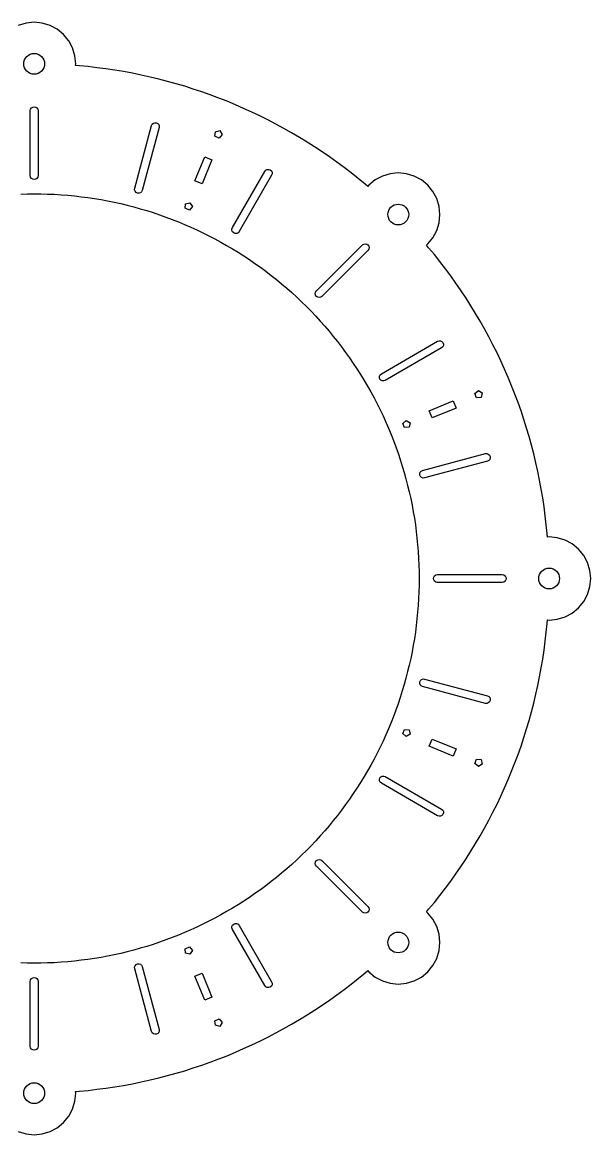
# Model space of a CAD drawing. Header units: metres. Extents: x -214 to 214, y -214 to 214.
# Drawn here: x -4.6 to 214, y -214 to 214 of the extents above; entities that cross this region are included whole.
import ezdxf

# ---------------------------------------------------------------- set-up
doc = ezdxf.new("R2010")
doc.units = ezdxf.units.M

msp = doc.modelspace()

# ---------------------------------------------------------------- linework, layer by layer
for p, q in [((0, 214), (-3.12144, 213.693)), ((3.12144, 213.693), (0, 214)), ((-3.12144, 213.693), (-6.12292, 212.782)), ((6.12292, 212.782), (3.12144, 213.693)), ((8.88911, 211.304), (6.12292, 212.782)), ((11.3137, 209.314), (8.88911, 211.304)), ((13.3035, 206.889), (11.3137, 209.314)), ((14.7821, 204.123), (13.3035, 206.889)), ((-2.82841, 200.828), (-2.22227, 201.326)), ((-2.22227, 201.326), (-1.53073, 201.696)), ((-1.53073, 201.696), (-0.78035, 201.923)), ((-0.78035, 201.923), (0, 202)), ((0, 202), (0.78035, 201.923)), ((0.78035, 201.923), (1.53073, 201.696)), ((1.53073, 201.696), (2.22227, 201.326)), ((2.22227, 201.326), (2.82841, 200.828)), ((15.6926, 201.121), (14.7821, 204.123)), ((-4, 198), (-3.92313, 198.78)), ((-3.92313, 197.22), (-4, 198)), ((-3.92313, 198.78), (-3.69551, 199.531)), ((-3.69551, 196.469), (-3.92313, 197.22)), ((-3.69551, 199.531), (-3.32587, 200.222)), ((-3.32587, 200.222), (-2.82841, 200.828)), ((2.82841, 200.828), (3.32587, 200.222)), ((3.32587, 200.222), (3.69551, 199.531)), ((3.69551, 199.531), (3.92313, 198.78)), ((3.92313, 197.22), (3.69551, 196.469)), ((3.92313, 198.78), (4, 198)), ((4, 198), (3.92313, 197.22)), ((16, 198), (15.6926, 201.121)), ((15.936, 197.35), (16, 198)), ((17.2568, 197.247), (15.936, 197.35)), ((20.6966, 196.915), (17.2568, 197.247)), ((24.1301, 196.524), (20.6966, 196.915)), ((-3.32587, 195.778), (-3.69551, 196.469)), ((-2.82841, 195.172), (-3.32587, 195.778)), ((-2.22227, 194.674), (-2.82841, 195.172)), ((-1.53073, 194.304), (-2.22227, 194.674)), ((-0.78035, 194.077), (-1.53073, 194.304)), ((0, 194), (-0.78035, 194.077)), ((0.78035, 194.077), (0, 194)), ((1.53073, 194.304), (0.78035, 194.077)), ((2.22227, 194.674), (1.53073, 194.304)), ((2.82841, 195.172), (2.22227, 194.674)), ((3.32587, 195.778), (2.82841, 195.172)), ((3.69551, 196.469), (3.32587, 195.778)), ((27.5563, 196.073), (24.1301, 196.524)), ((30.974, 195.562), (27.5563, 196.073)), ((34.3823, 194.992), (30.974, 195.562)), ((37.7802, 194.362), (34.3823, 194.992)), ((41.1665, 193.673), (37.7802, 194.362)), ((44.5403, 192.925), (41.1665, 193.673)), ((47.9005, 192.119), (44.5403, 192.925)), ((51.2462, 191.253), (47.9005, 192.119)), ((54.5762, 190.33), (51.2462, 191.253)), ((57.8896, 189.348), (54.5762, 190.33)), ((61.1854, 188.309), (57.8896, 189.348)), ((64.4625, 187.213), (61.1854, 188.309)), ((67.72, 186.059), (64.4625, 187.213)), ((70.9568, 184.849), (67.72, 186.059)), ((74.1721, 183.582), (70.9568, 184.849)), ((-1.5, 180), (-1.38582, 180.574)), ((-1.5, 155), (-1.5, 180)), ((-1.38582, 180.574), (-1.06065, 181.061)), ((-1.06065, 181.061), (-0.57402, 181.386)), ((-0.57402, 181.386), (0, 181.5)), ((0, 181.5), (0.57402, 181.386)), ((0.57402, 181.386), (1.06065, 181.061)), ((1.06065, 181.061), (1.38582, 180.574)), ((1.38582, 180.574), (1.5, 180)), ((1.5, 180), (1.5, 155)), ((77.3648, 182.26), (74.1721, 183.582)), ((80.5338, 180.882), (77.3648, 182.26)), ((83.6784, 179.449), (80.5338, 180.882)), ((86.7975, 177.961), (83.6784, 179.449)), ((89.8901, 176.419), (86.7975, 177.961)), ((92.9554, 174.824), (89.8901, 176.419)), ((38.6681, 150.107), (45.1385, 174.255)), ((48.0363, 173.478), (41.5658, 149.33)), ((45.1385, 174.255), (45.3974, 174.78)), ((45.3974, 174.78), (45.8374, 175.166)), ((45.8374, 175.166), (46.3916, 175.354)), ((46.3916, 175.354), (46.9756, 175.316)), ((46.9756, 175.316), (47.5006, 175.057)), ((47.5006, 175.057), (47.8865, 174.617)), ((47.8865, 174.617), (48.0746, 174.062)), ((48.0746, 174.062), (48.0363, 173.478)), ((69.5175, 170.134), (69.6558, 171.892)), ((69.6558, 171.892), (71.3705, 172.304)), ((71.3705, 172.304), (72.2918, 170.8)), ((95.9923, 173.175), (92.9554, 174.824)), ((99, 171.473), (95.9923, 173.175)), ((101.978, 169.719), (99, 171.473)), ((71.1466, 169.459), (69.5175, 170.134)), ((72.2918, 170.8), (71.1466, 169.459)), ((104.924, 167.914), (101.978, 169.719)), ((107.839, 166.057), (104.924, 167.914)), ((110.72, 164.149), (107.839, 166.057)), ((113.568, 162.192), (110.72, 164.149)), ((61.7569, 153.014), (65.5838, 162.253)), ((68.3554, 161.105), (64.5286, 151.866)), ((65.5838, 162.253), (68.3554, 161.105)), ((116.381, 160.185), (113.568, 162.192)), ((119.159, 158.13), (116.381, 160.185)), ((-1.38582, 154.426), (-1.5, 155)), ((-1.06065, 153.939), (-1.38582, 154.426)), ((1.38582, 154.426), (1.06065, 153.939)), ((1.5, 155), (1.38582, 154.426)), ((76.201, 134.984), (88.701, 156.635)), ((91.299, 155.135), (78.799, 133.484)), ((88.701, 156.635), (89.0869, 157.075)), ((89.0869, 157.075), (89.6118, 157.333)), ((89.6118, 157.333), (90.1958, 157.372)), ((90.1958, 157.372), (90.75, 157.184)), ((90.75, 157.184), (91.19, 156.798)), ((91.19, 156.798), (91.4489, 156.273)), ((91.4872, 155.689), (91.299, 155.135)), ((91.4489, 156.273), (91.4872, 155.689)), ((121.901, 156.026), (119.159, 158.13)), ((124.605, 153.875), (121.901, 156.026)), ((133.884, 154.789), (131.118, 153.311)), ((136.886, 155.7), (133.884, 154.789)), ((140.007, 156.007), (136.886, 155.7)), ((143.129, 155.7), (140.007, 156.007)), ((146.13, 154.789), (143.129, 155.7)), ((148.896, 153.311), (146.13, 154.789)), ((-0.57402, 153.614), (-1.06065, 153.939)), ((0, 153.5), (-0.57402, 153.614)), ((0.57402, 153.614), (0, 153.5)), ((1.06065, 153.939), (0.57402, 153.614)), ((38.6298, 149.523), (38.6681, 150.107)), ((64.5286, 151.866), (61.7569, 153.014)), ((127.272, 151.677), (124.605, 153.875)), ((128.279, 150.816), (127.272, 151.677)), ((128.693, 151.321), (128.279, 150.816)), ((131.118, 153.311), (128.693, 151.321)), ((151.321, 151.321), (148.896, 153.311)), ((153.311, 148.896), (151.321, 151.321)), ((-5.16512, 147.91), (-2.58295, 147.977)), ((-2.58295, 147.977), (0, 148)), ((0, 148), (2.58295, 147.977)), ((2.58295, 147.977), (5.16512, 147.91)), ((5.16512, 147.91), (7.74571, 147.797)), ((7.74571, 147.797), (10.3239, 147.639)), ((10.3239, 147.639), (12.899, 147.437)), ((12.899, 147.437), (15.4702, 147.189)), ((15.4702, 147.189), (18.0367, 146.897)), ((18.0367, 146.897), (20.5976, 146.56)), ((20.5976, 146.56), (23.1523, 146.178)), ((23.1523, 146.178), (25.6999, 145.752)), ((25.6999, 145.752), (28.2397, 145.281)), ((38.8179, 148.968), (38.6298, 149.523)), ((39.2038, 148.528), (38.8179, 148.968)), ((39.7287, 148.27), (39.2038, 148.528)), ((40.3127, 148.231), (39.7287, 148.27)), ((40.8669, 148.419), (40.3127, 148.231)), ((41.307, 148.805), (40.8669, 148.419)), ((41.5658, 149.33), (41.307, 148.805)), ((154.789, 146.13), (153.311, 148.896)), ((155.7, 143.129), (154.789, 146.13)), ((28.2397, 145.281), (30.7709, 144.766)), ((30.7709, 144.766), (33.2928, 144.207)), ((33.2928, 144.207), (35.8044, 143.604)), ((35.8044, 143.604), (38.3052, 142.957)), ((38.3052, 142.957), (40.7943, 142.267)), ((40.7943, 142.267), (43.271, 141.533)), ((43.271, 141.533), (45.7345, 140.756)), ((58.037, 142.418), (58.1753, 144.175)), ((59.6661, 141.743), (58.037, 142.418)), ((58.1753, 144.175), (59.8899, 144.587)), ((60.8113, 143.084), (59.6661, 141.743)), ((59.8899, 144.587), (60.8113, 143.084)), ((136.084, 140.787), (136.312, 141.538)), ((136.312, 141.538), (136.681, 142.229)), ((136.681, 142.229), (137.179, 142.836)), ((137.179, 142.836), (137.785, 143.333)), ((137.785, 143.333), (138.476, 143.703)), ((138.476, 143.703), (139.227, 143.93)), ((139.227, 143.93), (140.007, 144.007)), ((140.007, 144.007), (140.787, 143.93)), ((140.787, 143.93), (141.538, 143.703)), ((141.538, 143.703), (142.229, 143.333)), ((142.229, 143.333), (142.836, 142.836)), ((142.836, 142.836), (143.333, 142.229)), ((143.333, 142.229), (143.703, 141.538)), ((143.703, 141.538), (143.93, 140.787)), ((156.007, 140.007), (155.7, 143.129)), ((45.7345, 140.756), (48.1841, 139.937)), ((48.1841, 139.937), (50.619, 139.074)), ((50.619, 139.074), (53.0385, 138.17)), ((53.0385, 138.17), (55.4418, 137.223)), ((55.4418, 137.223), (57.8282, 136.235)), ((136.007, 140.007), (136.084, 140.787)), ((136.084, 139.227), (136.007, 140.007)), ((136.312, 138.476), (136.084, 139.227)), ((136.681, 137.785), (136.312, 138.476)), ((137.179, 137.179), (136.681, 137.785)), ((137.785, 136.681), (137.179, 137.179)), ((142.836, 137.179), (142.229, 136.681)), ((143.333, 137.785), (142.836, 137.179)), ((143.703, 138.476), (143.333, 137.785)), ((143.93, 139.227), (143.703, 138.476)), ((143.93, 140.787), (144.007, 140.007)), ((144.007, 140.007), (143.93, 139.227)), ((155.7, 136.886), (156.007, 140.007)), ((57.8282, 136.235), (60.197, 135.205)), ((60.197, 135.205), (62.5475, 134.134)), ((62.5475, 134.134), (64.8789, 133.022)), ((64.8789, 133.022), (67.1906, 131.869)), ((76.0128, 134.43), (76.201, 134.984)), ((76.0511, 133.846), (76.0128, 134.43)), ((76.31, 133.321), (76.0511, 133.846)), ((76.75, 132.935), (76.31, 133.321)), ((77.3042, 132.747), (76.75, 132.935)), ((77.8882, 132.785), (77.3042, 132.747)), ((78.4131, 133.044), (77.8882, 132.785)), ((78.799, 133.484), (78.4131, 133.044)), ((138.476, 136.312), (137.785, 136.681)), ((139.227, 136.084), (138.476, 136.312)), ((140.007, 136.007), (139.227, 136.084)), ((140.787, 136.084), (140.007, 136.007)), ((141.538, 136.312), (140.787, 136.084)), ((142.229, 136.681), (141.538, 136.312)), ((153.311, 131.118), (154.789, 133.884)), ((154.789, 133.884), (155.7, 136.886)), ((67.1906, 131.869), (69.4818, 130.676)), ((69.4818, 130.676), (71.7518, 129.444)), ((71.7518, 129.444), (74, 128.172)), ((126.219, 128.34), (126.705, 128.665)), ((126.705, 128.665), (127.279, 128.779)), ((127.279, 128.779), (127.853, 128.665)), ((127.853, 128.665), (128.34, 128.34)), ((150.816, 128.279), (151.321, 128.693)), ((151.321, 128.693), (153.311, 131.118)), ((74, 128.172), (76.2256, 126.861)), ((76.2256, 126.861), (78.428, 125.511)), ((78.428, 125.511), (80.6066, 124.123)), ((80.6066, 124.123), (82.7605, 122.698)), ((108.541, 110.662), (126.219, 128.34)), ((128.34, 126.219), (110.662, 108.541)), ((128.34, 128.34), (128.665, 127.853)), ((128.665, 126.705), (128.34, 126.219)), ((128.665, 127.853), (128.779, 127.279)), ((128.779, 127.279), (128.665, 126.705)), ((151.677, 127.272), (150.816, 128.279)), ((153.875, 124.605), (151.677, 127.272)), ((156.026, 121.901), (153.875, 124.605)), ((82.7605, 122.698), (84.8893, 121.234)), ((84.8893, 121.234), (86.9922, 119.735)), ((158.13, 119.159), (156.026, 121.901)), ((86.9922, 119.735), (89.0686, 118.198)), ((89.0686, 118.198), (91.1179, 116.626)), ((91.1179, 116.626), (93.1394, 115.018)), ((160.185, 116.381), (158.13, 119.159)), ((162.192, 113.568), (160.185, 116.381)), ((93.1394, 115.018), (95.1326, 113.375)), ((95.1326, 113.375), (97.0967, 111.697)), ((97.0967, 111.697), (99.0313, 109.985)), ((164.149, 110.72), (162.192, 113.568)), ((99.0313, 109.985), (100.936, 108.24)), ((100.936, 108.24), (102.809, 106.462)), ((108.102, 109.602), (108.216, 110.176)), ((108.216, 109.028), (108.102, 109.602)), ((108.216, 110.176), (108.541, 110.662)), ((108.541, 108.541), (108.216, 109.028)), ((109.028, 108.216), (108.541, 108.541)), ((109.602, 108.102), (109.028, 108.216)), ((110.176, 108.216), (109.602, 108.102)), ((110.662, 108.541), (110.176, 108.216)), ((166.057, 107.839), (164.149, 110.72)), ((167.914, 104.924), (166.057, 107.839)), ((102.809, 106.462), (104.652, 104.652)), ((104.652, 104.652), (106.462, 102.809)), ((106.462, 102.809), (108.24, 100.936)), ((169.719, 101.978), (167.914, 104.924)), ((108.24, 100.936), (109.985, 99.0313)), ((109.985, 99.0313), (111.697, 97.0967)), ((171.473, 99), (169.719, 101.978)), ((173.175, 95.9923), (171.473, 99)), ((111.697, 97.0967), (113.375, 95.1326)), ((113.375, 95.1326), (115.018, 93.1394)), ((174.824, 92.9554), (173.175, 95.9923)), ((115.018, 93.1394), (116.626, 91.1179)), ((116.626, 91.1179), (118.198, 89.0686)), ((133.484, 78.799), (155.135, 91.299)), ((155.135, 91.299), (155.689, 91.4872)), ((155.689, 91.4872), (156.273, 91.4489)), ((156.273, 91.4489), (156.798, 91.19)), ((156.798, 91.19), (157.184, 90.75)), ((157.184, 90.75), (157.372, 90.1958)), ((157.372, 90.1958), (157.333, 89.6118)), ((176.419, 89.8901), (174.824, 92.9554)), ((177.961, 86.7975), (176.419, 89.8901)), ((118.198, 89.0686), (119.735, 86.9922)), ((119.735, 86.9922), (121.234, 84.8893)), ((156.635, 88.701), (134.984, 76.201)), ((157.075, 89.0869), (156.635, 88.701)), ((157.333, 89.6118), (157.075, 89.0869)), ((179.449, 83.6784), (177.961, 86.7975)), ((121.234, 84.8893), (122.698, 82.7605)), ((122.698, 82.7605), (124.123, 80.6066)), ((180.882, 80.5338), (179.449, 83.6784)), ((124.123, 80.6066), (125.511, 78.428)), ((125.511, 78.428), (126.861, 76.2256)), ((132.747, 77.3042), (132.785, 77.8882)), ((132.935, 76.75), (132.747, 77.3042)), ((132.785, 77.8882), (133.044, 78.4131)), ((133.044, 78.4131), (133.484, 78.799)), ((182.26, 77.3648), (180.882, 80.5338)), ((183.582, 74.1721), (182.26, 77.3648)), ((126.861, 76.2256), (128.172, 74)), ((128.172, 74), (129.444, 71.7518)), ((133.321, 76.31), (132.935, 76.75)), ((133.846, 76.0511), (133.321, 76.31)), ((134.43, 76.0128), (133.846, 76.0511)), ((134.984, 76.201), (134.43, 76.0128)), ((184.849, 70.9568), (183.582, 74.1721)), ((129.444, 71.7518), (130.676, 69.4818)), ((130.676, 69.4818), (131.869, 67.1906)), ((169.459, 71.1466), (170.8, 72.2918)), ((170.134, 69.5175), (169.459, 71.1466)), ((171.892, 69.6558), (170.134, 69.5175)), ((170.8, 72.2918), (172.304, 71.3705)), ((172.304, 71.3705), (171.892, 69.6558)), ((186.059, 67.72), (184.849, 70.9568)), ((131.869, 67.1906), (133.022, 64.8789)), ((133.022, 64.8789), (134.134, 62.5475)), ((151.866, 64.5286), (161.105, 68.3554)), ((153.014, 61.7569), (151.866, 64.5286)), ((162.253, 65.5838), (153.014, 61.7569)), ((161.105, 68.3554), (162.253, 65.5838)), ((187.213, 64.4625), (186.059, 67.72)), ((188.309, 61.1854), (187.213, 64.4625)), ((134.134, 62.5475), (135.205, 60.197)), ((135.205, 60.197), (136.235, 57.8282)), ((141.743, 59.6661), (143.084, 60.8113)), ((143.084, 60.8113), (144.587, 59.89)), ((189.348, 57.8896), (188.309, 61.1854)), ((136.235, 57.8282), (137.223, 55.4418)), ((142.418, 58.037), (141.743, 59.6661)), ((144.175, 58.1753), (142.418, 58.037)), ((144.587, 59.89), (144.175, 58.1753)), ((190.33, 54.5762), (189.348, 57.8896)), ((137.223, 55.4418), (138.17, 53.0385)), ((138.17, 53.0385), (139.074, 50.619)), ((191.253, 51.2462), (190.33, 54.5762)), ((139.074, 50.619), (139.937, 48.1841)), ((139.937, 48.1841), (140.756, 45.7345)), ((149.33, 41.5658), (173.478, 48.0363)), ((173.478, 48.0363), (174.062, 48.0746)), ((174.062, 48.0746), (174.617, 47.8865)), ((174.617, 47.8865), (175.057, 47.5006)), ((175.057, 47.5006), (175.316, 46.9756)), ((192.119, 47.9005), (191.253, 51.2462)), ((192.925, 44.5403), (192.119, 47.9005)), ((140.756, 45.7345), (141.533, 43.271)), ((141.533, 43.271), (142.267, 40.7943)), ((174.255, 45.1385), (150.107, 38.6681)), ((174.78, 45.3974), (174.255, 45.1385)), ((175.166, 45.8374), (174.78, 45.3974)), ((175.354, 46.3916), (175.166, 45.8374)), ((175.316, 46.9756), (175.354, 46.3916)), ((193.673, 41.1665), (192.925, 44.5403)), ((142.267, 40.7943), (142.957, 38.3052)), ((148.231, 40.3127), (148.419, 40.8669)), ((148.27, 39.7287), (148.231, 40.3127)), ((148.528, 39.2038), (148.27, 39.7287)), ((148.419, 40.8669), (148.805, 41.307)), ((148.968, 38.8179), (148.528, 39.2038)), ((148.805, 41.307), (149.33, 41.5658)), ((149.523, 38.6298), (148.968, 38.8179)), ((150.107, 38.6681), (149.523, 38.6298)), ((194.362, 37.7802), (193.673, 41.1665)), ((142.957, 38.3052), (143.604, 35.8044)), ((143.604, 35.8044), (144.207, 33.2928)), ((194.992, 34.3823), (194.362, 37.7802)), ((195.562, 30.974), (194.992, 34.3823)), ((144.207, 33.2928), (144.766, 30.7709)), ((144.766, 30.7709), (145.281, 28.2397)), ((196.073, 27.5563), (195.562, 30.974)), ((145.281, 28.2397), (145.752, 25.6999)), ((145.752, 25.6999), (146.178, 23.1523)), ((196.524, 24.1301), (196.073, 27.5563)), ((146.178, 23.1523), (146.56, 20.5976)), ((196.915, 20.6966), (196.524, 24.1301)), ((146.56, 20.5976), (146.897, 18.0367)), ((146.897, 18.0367), (147.189, 15.4702)), ((197.247, 17.2568), (196.915, 20.6966)), ((197.35, 15.936), (197.247, 17.2568)), ((147.189, 15.4702), (147.437, 12.899)), ((147.437, 12.899), (147.639, 10.3239)), ((198, 16), (197.35, 15.936)), ((201.121, 15.6926), (198, 16)), ((204.123, 14.7821), (201.121, 15.6926)), ((206.889, 13.3035), (204.123, 14.7821)), ((209.314, 11.3137), (206.889, 13.3035)), ((147.639, 10.3239), (147.797, 7.74571)), ((211.304, 8.88911), (209.314, 11.3137)), ((212.782, 6.12292), (211.304, 8.88911)), ((147.797, 7.74571), (147.91, 5.16512)), ((147.91, 5.16512), (147.977, 2.58295)), ((213.693, 3.12144), (212.782, 6.12292)), ((147.977, 2.58295), (148, 0)), ((148, 0), (147.977, -2.58295)), ((153.5, 0), (153.614, 0.57402)), ((153.614, -0.57402), (153.5, 0)), ((153.614, 0.57402), (153.939, 1.06065)), ((153.939, 1.06065), (154.426, 1.38582)), ((154.426, 1.38582), (155, 1.5)), ((155, 1.5), (180, 1.5)), ((180, 1.5), (180.574, 1.38582)), ((180.574, 1.38582), (181.061, 1.06065)), ((181.061, 1.06065), (181.386, 0.57402)), ((181.386, 0.57402), (181.5, 0)), ((181.5, 0), (181.386, -0.57402)), ((194, 0), (194.077, 0.78035)), ((194.077, -0.78035), (194, 0)), ((194.077, 0.78035), (194.304, 1.53073)), ((194.304, 1.53073), (194.674, 2.22227)), ((194.674, 2.22227), (195.172, 2.82841)), ((195.172, 2.82841), (195.778, 3.32587)), ((195.778, 3.32587), (196.469, 3.69551)), ((196.469, 3.69551), (197.22, 3.92313)), ((197.22, 3.92313), (198, 4)), ((198, 4), (198.78, 3.92313)), ((198.78, 3.92313), (199.531, 3.69551)), ((199.531, 3.69551), (200.222, 3.32587)), ((200.222, 3.32587), (200.828, 2.82841)), ((200.828, 2.82841), (201.326, 2.22227)), ((201.326, 2.22227), (201.696, 1.53073)), ((201.696, 1.53073), (201.923, 0.78035)), ((201.923, 0.78035), (202, 0)), ((202, 0), (201.923, -0.78035)), ((214, 0), (213.693, 3.12144)), ((213.693, -3.12144), (214, 0)), ((147.977, -2.58295), (147.91, -5.16512)), ((153.939, -1.06065), (153.614, -0.57402)), ((154.426, -1.38582), (153.939, -1.06065)), ((155, -1.5), (154.426, -1.38582)), ((180, -1.5), (155, -1.5)), ((180.574, -1.38582), (180, -1.5)), ((181.061, -1.06065), (180.574, -1.38582)), ((181.386, -0.57402), (181.061, -1.06065)), ((194.304, -1.53073), (194.077, -0.78035)), ((194.674, -2.22227), (194.304, -1.53073)), ((195.172, -2.82841), (194.674, -2.22227)), ((195.778, -3.32587), (195.172, -2.82841)), ((196.469, -3.69551), (195.778, -3.32587)), ((197.22, -3.92313), (196.469, -3.69551)), ((198, -4), (197.22, -3.92313)), ((198.78, -3.92313), (198, -4)), ((199.531, -3.69551), (198.78, -3.92313)), ((200.222, -3.32587), (199.531, -3.69551)), ((200.828, -2.82841), (200.222, -3.32587)), ((201.326, -2.22227), (200.828, -2.82841)), ((201.696, -1.53073), (201.326, -2.22227)), ((201.923, -0.78035), (201.696, -1.53073)), ((212.782, -6.12292), (213.693, -3.12144)), ((147.797, -7.74571), (147.639, -10.3239)), ((147.91, -5.16512), (147.797, -7.74571)), ((211.304, -8.88911), (212.782, -6.12292)), ((147.639, -10.3239), (147.437, -12.899)), ((206.889, -13.3035), (209.314, -11.3137)), ((209.314, -11.3137), (211.304, -8.88911)), ((147.189, -15.4702), (146.897, -18.0367)), ((147.437, -12.899), (147.189, -15.4702)), ((197.247, -17.2568), (197.35, -15.936)), ((197.35, -15.936), (198, -16)), ((198, -16), (201.121, -15.6926)), ((201.121, -15.6926), (204.123, -14.7821)), ((204.123, -14.7821), (206.889, -13.3035)), ((146.56, -20.5976), (146.178, -23.1523)), ((146.897, -18.0367), (146.56, -20.5976)), ((196.524, -24.1301), (196.915, -20.6966)), ((196.915, -20.6966), (197.247, -17.2568)), ((146.178, -23.1523), (145.752, -25.6999)), ((196.073, -27.5563), (196.524, -24.1301)), ((145.281, -28.2397), (144.766, -30.7709)), ((145.752, -25.6999), (145.281, -28.2397)), ((195.562, -30.974), (196.073, -27.5563)), ((144.207, -33.2928), (143.604, -35.8044)), ((144.766, -30.7709), (144.207, -33.2928)), ((194.992, -34.3823), (195.562, -30.974)), ((142.957, -38.3052), (142.267, -40.7943)), ((143.604, -35.8044), (142.957, -38.3052)), ((193.673, -41.1665), (194.362, -37.7802)), ((194.362, -37.7802), (194.992, -34.3823)), ((142.267, -40.7943), (141.533, -43.271)), ((148.231, -40.3127), (148.27, -39.7287)), ((148.419, -40.8669), (148.231, -40.3127)), ((148.27, -39.7287), (148.528, -39.2038)), ((148.805, -41.307), (148.419, -40.8669)), ((148.528, -39.2038), (148.968, -38.8179)), ((149.33, -41.5658), (148.805, -41.307)), ((148.968, -38.8179), (149.523, -38.6298)), ((173.478, -48.0363), (149.33, -41.5658)), ((149.523, -38.6298), (150.107, -38.6681)), ((150.107, -38.6681), (174.255, -45.1385)), ((192.925, -44.5403), (193.673, -41.1665)), ((140.756, -45.7345), (139.937, -48.1841)), ((141.533, -43.271), (140.756, -45.7345)), ((174.255, -45.1385), (174.78, -45.3974)), ((174.78, -45.3974), (175.166, -45.8374)), ((175.316, -46.9756), (175.057, -47.5006)), ((175.166, -45.8374), (175.354, -46.3916)), ((175.354, -46.3916), (175.316, -46.9756)), ((192.119, -47.9005), (192.925, -44.5403)), ((139.074, -50.619), (138.17, -53.0385)), ((139.937, -48.1841), (139.074, -50.619)), ((174.062, -48.0746), (173.478, -48.0363)), ((174.617, -47.8865), (174.062, -48.0746)), ((175.057, -47.5006), (174.617, -47.8865)), ((190.33, -54.5762), (191.253, -51.2462)), ((191.253, -51.2462), (192.119, -47.9005)), ((137.223, -55.4418), (136.235, -57.8282)), ((138.17, -53.0385), (137.223, -55.4418)), ((189.348, -57.8896), (190.33, -54.5762)), ((136.235, -57.8282), (135.205, -60.197)), ((141.743, -59.6661), (142.418, -58.037)), ((143.084, -60.8113), (141.743, -59.6661)), ((142.418, -58.037), (144.175, -58.1753)), ((144.587, -59.8899), (143.084, -60.8113)), ((144.175, -58.1753), (144.587, -59.8899)), ((188.309, -61.1854), (189.348, -57.8896)), ((134.134, -62.5475), (133.022, -64.8789)), ((135.205, -60.197), (134.134, -62.5475)), ((151.866, -64.5286), (153.014, -61.7569)), ((153.014, -61.7569), (162.253, -65.5838)), ((187.213, -64.4625), (188.309, -61.1854)), ((131.869, -67.1906), (130.676, -69.4818)), ((133.022, -64.8789), (131.869, -67.1906)), ((161.105, -68.3554), (151.866, -64.5286)), ((162.253, -65.5838), (161.105, -68.3554)), ((184.849, -70.9568), (186.059, -67.72)), ((186.059, -67.72), (187.213, -64.4625)), ((129.444, -71.7518), (128.172, -74)), ((130.676, -69.4818), (129.444, -71.7518)), ((169.459, -71.1466), (170.134, -69.5175)), ((170.8, -72.2918), (169.459, -71.1466)), ((170.134, -69.5175), (171.892, -69.6558)), ((172.304, -71.3705), (170.8, -72.2918)), ((171.892, -69.6558), (172.304, -71.3705)), ((183.582, -74.1721), (184.849, -70.9568)), ((126.861, -76.2256), (125.511, -78.428)), ((128.172, -74), (126.861, -76.2256)), ((132.747, -77.3042), (132.935, -76.75)), ((132.935, -76.75), (133.321, -76.31)), ((133.321, -76.31), (133.846, -76.0511)), ((133.846, -76.0511), (134.43, -76.0128)), ((134.43, -76.0128), (134.984, -76.201)), ((134.984, -76.201), (156.635, -88.701)), ((182.26, -77.3648), (183.582, -74.1721)), ((124.123, -80.6066), (122.698, -82.7605)), ((125.511, -78.428), (124.123, -80.6066)), ((132.785, -77.8882), (132.747, -77.3042)), ((133.044, -78.4131), (132.785, -77.8882)), ((133.484, -78.799), (133.044, -78.4131)), ((155.135, -91.299), (133.484, -78.799)), ((179.449, -83.6784), (180.882, -80.5338)), ((180.882, -80.5338), (182.26, -77.3648)), ((121.234, -84.8893), (119.735, -86.9922)), ((122.698, -82.7605), (121.234, -84.8893)), ((177.961, -86.7975), (179.449, -83.6784)), ((118.198, -89.0686), (116.626, -91.1179)), ((119.735, -86.9922), (118.198, -89.0686)), ((156.635, -88.701), (157.075, -89.0869)), ((157.075, -89.0869), (157.333, -89.6118)), ((157.333, -89.6118), (157.372, -90.1958)), ((176.419, -89.8901), (177.961, -86.7975)), ((115.018, -93.1394), (113.375, -95.1326)), ((116.626, -91.1179), (115.018, -93.1394)), ((155.689, -91.4872), (155.135, -91.299)), ((156.273, -91.4489), (155.689, -91.4872)), ((156.798, -91.19), (156.273, -91.4489)), ((157.184, -90.75), (156.798, -91.19)), ((157.372, -90.1958), (157.184, -90.75)), ((173.175, -95.9923), (174.824, -92.9554)), ((174.824, -92.9554), (176.419, -89.8901)), ((111.697, -97.0967), (109.985, -99.0313)), ((113.375, -95.1326), (111.697, -97.0967)), ((171.473, -99), (173.175, -95.9923)), ((108.24, -100.936), (106.462, -102.809)), ((109.985, -99.0313), (108.24, -100.936)), ((167.914, -104.924), (169.719, -101.978)), ((169.719, -101.978), (171.473, -99)), ((102.809, -106.462), (100.936, -108.24)), ((104.652, -104.652), (102.809, -106.462)), ((106.462, -102.809), (104.652, -104.652)), ((166.057, -107.839), (167.914, -104.924)), ((99.0313, -109.985), (97.0967, -111.697)), ((100.936, -108.24), (99.0313, -109.985)), ((108.102, -109.602), (108.216, -109.028)), ((108.216, -110.176), (108.102, -109.602)), ((108.216, -109.028), (108.541, -108.541)), ((108.541, -110.662), (108.216, -110.176)), ((108.541, -108.541), (109.028, -108.216)), ((126.219, -128.34), (108.541, -110.662)), ((109.028, -108.216), (109.602, -108.102)), ((109.602, -108.102), (110.176, -108.216)), ((110.176, -108.216), (110.662, -108.541)), ((110.662, -108.541), (128.34, -126.219)), ((162.192, -113.568), (164.149, -110.72)), ((164.149, -110.72), (166.057, -107.839)), ((93.1394, -115.018), (91.1179, -116.626)), ((95.1326, -113.375), (93.1394, -115.018)), ((97.0967, -111.697), (95.1326, -113.375)), ((160.185, -116.381), (162.192, -113.568)), ((86.9922, -119.735), (84.8893, -121.234)), ((89.0686, -118.198), (86.9922, -119.735)), ((91.1179, -116.626), (89.0686, -118.198)), ((156.026, -121.901), (158.13, -119.159)), ((158.13, -119.159), (160.185, -116.381)), ((82.7605, -122.698), (80.6066, -124.123)), ((84.8893, -121.234), (82.7605, -122.698)), ((153.875, -124.605), (156.026, -121.901)), ((74, -128.172), (71.7518, -129.444)), ((76.2256, -126.861), (74, -128.172)), ((78.428, -125.511), (76.2256, -126.861)), ((80.6066, -124.123), (78.428, -125.511)), ((126.705, -128.665), (126.219, -128.34)), ((128.34, -128.34), (127.853, -128.665)), ((128.34, -126.219), (128.665, -126.705)), ((128.665, -127.853), (128.34, -128.34)), ((128.665, -126.705), (128.779, -127.279)), ((128.779, -127.279), (128.665, -127.853)), ((150.816, -128.279), (151.677, -127.272)), ((151.321, -128.693), (150.816, -128.279)), ((151.677, -127.272), (153.875, -124.605)), ((67.1906, -131.869), (64.8789, -133.022)), ((69.4818, -130.676), (67.1906, -131.869)), ((71.7518, -129.444), (69.4818, -130.676)), ((127.279, -128.779), (126.705, -128.665)), ((127.853, -128.665), (127.279, -128.779)), ((153.311, -131.118), (151.321, -128.693)), ((154.789, -133.884), (153.311, -131.118)), ((57.8282, -136.235), (55.4418, -137.223)), ((60.197, -135.205), (57.8282, -136.235)), ((62.5475, -134.134), (60.197, -135.205)), ((64.8789, -133.022), (62.5475, -134.134)), ((76.0128, -134.43), (76.0511, -133.846)), ((76.201, -134.984), (76.0128, -134.43)), ((76.0511, -133.846), (76.31, -133.321)), ((88.701, -156.635), (76.201, -134.984)), ((76.31, -133.321), (76.75, -132.935)), ((76.75, -132.935), (77.3042, -132.747)), ((77.3042, -132.747), (77.8882, -132.785)), ((77.8882, -132.785), (78.4131, -133.044)), ((78.4131, -133.044), (78.799, -133.484)), ((78.799, -133.484), (91.299, -155.135)), ((137.179, -137.179), (137.785, -136.681)), ((137.785, -136.681), (138.476, -136.312)), ((138.476, -136.312), (139.227, -136.084)), ((139.227, -136.084), (140.007, -136.007)), ((140.007, -136.007), (140.787, -136.084)), ((140.787, -136.084), (141.538, -136.312)), ((141.538, -136.312), (142.229, -136.681)), ((142.229, -136.681), (142.836, -137.179)), ((155.7, -136.886), (154.789, -133.884)), ((156.007, -140.007), (155.7, -136.886)), ((45.7345, -140.756), (43.271, -141.533)), ((48.1841, -139.937), (45.7345, -140.756)), ((50.619, -139.074), (48.1841, -139.937)), ((53.0385, -138.17), (50.619, -139.074)), ((55.4418, -137.223), (53.0385, -138.17)), ((136.007, -140.007), (136.084, -139.227)), ((136.084, -140.787), (136.007, -140.007)), ((136.084, -139.227), (136.312, -138.476)), ((136.312, -141.538), (136.084, -140.787)), ((136.312, -138.476), (136.681, -137.785)), ((136.681, -137.785), (137.179, -137.179)), ((142.836, -137.179), (143.333, -137.785)), ((143.333, -137.785), (143.703, -138.476)), ((143.703, -138.476), (143.93, -139.227)), ((143.93, -140.787), (143.703, -141.538)), ((143.93, -139.227), (144.007, -140.007)), ((144.007, -140.007), (143.93, -140.787)), ((155.7, -143.129), (156.007, -140.007)), ((28.2397, -145.281), (25.6999, -145.752)), ((30.7709, -144.766), (28.2397, -145.281)), ((33.2928, -144.207), (30.7709, -144.766)), ((35.8044, -143.604), (33.2928, -144.207)), ((38.3052, -142.957), (35.8044, -143.604)), ((40.7943, -142.267), (38.3052, -142.957)), ((43.271, -141.533), (40.7943, -142.267)), ((58.037, -142.418), (59.6661, -141.743)), ((58.1753, -144.175), (58.037, -142.418)), ((59.89, -144.587), (58.1753, -144.175)), ((59.6661, -141.743), (60.8113, -143.084)), ((60.8113, -143.084), (59.89, -144.587)), ((136.681, -142.229), (136.312, -141.538)), ((137.179, -142.836), (136.681, -142.229)), ((137.785, -143.333), (137.179, -142.836)), ((138.476, -143.703), (137.785, -143.333)), ((139.227, -143.93), (138.476, -143.703)), ((140.007, -144.007), (139.227, -143.93)), ((140.787, -143.93), (140.007, -144.007)), ((141.538, -143.703), (140.787, -143.93)), ((142.229, -143.333), (141.538, -143.703)), ((142.836, -142.836), (142.229, -143.333)), ((143.333, -142.229), (142.836, -142.836)), ((143.703, -141.538), (143.333, -142.229)), ((154.789, -146.13), (155.7, -143.129)), ((-2.58295, -147.977), (-5.16512, -147.91)), ((0, -148), (-2.58295, -147.977)), ((2.58295, -147.977), (0, -148)), ((5.16512, -147.91), (2.58295, -147.977)), ((7.74571, -147.797), (5.16512, -147.91)), ((10.3239, -147.639), (7.74571, -147.797)), ((12.899, -147.437), (10.3239, -147.639)), ((15.4702, -147.189), (12.899, -147.437)), ((18.0367, -146.897), (15.4702, -147.189)), ((20.5976, -146.56), (18.0367, -146.897)), ((23.1523, -146.178), (20.5976, -146.56)), ((25.6999, -145.752), (23.1523, -146.178)), ((38.6298, -149.523), (38.8179, -148.968)), ((38.6681, -150.107), (38.6298, -149.523)), ((38.8179, -148.968), (39.2038, -148.528)), ((39.2038, -148.528), (39.7287, -148.27)), ((39.7287, -148.27), (40.3127, -148.231)), ((40.3127, -148.231), (40.8669, -148.419)), ((40.8669, -148.419), (41.307, -148.805)), ((41.307, -148.805), (41.5658, -149.33)), ((41.5658, -149.33), (48.0363, -173.478)), ((151.321, -151.321), (153.311, -148.896)), ((153.311, -148.896), (154.789, -146.13)), ((-1.38582, -154.426), (-1.06065, -153.939)), ((-1.06065, -153.939), (-0.57402, -153.614)), ((-0.57402, -153.614), (0, -153.5)), ((0, -153.5), (0.57402, -153.614)), ((0.57402, -153.614), (1.06065, -153.939)), ((1.06065, -153.939), (1.38582, -154.426)), ((45.1385, -174.255), (38.6681, -150.107)), ((61.7569, -153.014), (64.5286, -151.866)), ((65.5838, -162.253), (61.7569, -153.014)), ((64.5286, -151.866), (68.3554, -161.105)), ((121.901, -156.026), (124.605, -153.875)), ((124.605, -153.875), (127.272, -151.677)), ((127.272, -151.677), (128.279, -150.816)), ((128.279, -150.816), (128.693, -151.321)), ((128.693, -151.321), (131.118, -153.311)), ((131.118, -153.311), (133.884, -154.789)), ((146.13, -154.789), (148.896, -153.311)), ((148.896, -153.311), (151.321, -151.321)), ((-1.5, -155), (-1.38582, -154.426)), ((-1.5, -180), (-1.5, -155)), ((1.38582, -154.426), (1.5, -155)), ((1.5, -155), (1.5, -180)), ((89.0869, -157.075), (88.701, -156.635)), ((89.6118, -157.333), (89.0869, -157.075)), ((90.1958, -157.372), (89.6118, -157.333)), ((90.75, -157.184), (90.1958, -157.372)), ((91.19, -156.798), (90.75, -157.184)), ((91.4489, -156.273), (91.19, -156.798)), ((91.299, -155.135), (91.4872, -155.689)), ((91.4872, -155.689), (91.4489, -156.273)), ((116.381, -160.185), (119.159, -158.13)), ((119.159, -158.13), (121.901, -156.026)), ((133.884, -154.789), (136.886, -155.7)), ((136.886, -155.7), (140.007, -156.007)), ((140.007, -156.007), (143.129, -155.7)), ((143.129, -155.7), (146.13, -154.789)), ((68.3554, -161.105), (65.5838, -162.253)), ((110.72, -164.149), (113.568, -162.192)), ((113.568, -162.192), (116.381, -160.185)), ((104.924, -167.914), (107.839, -166.057)), ((107.839, -166.057), (110.72, -164.149)), ((69.5175, -170.134), (71.1466, -169.459)), ((69.6558, -171.892), (69.5175, -170.134)), ((71.1466, -169.459), (72.2918, -170.8)), ((72.2918, -170.8), (71.3705, -172.304)), ((99, -171.473), (101.978, -169.719)), ((101.978, -169.719), (104.924, -167.914)), ((45.3974, -174.78), (45.1385, -174.255)), ((45.8374, -175.166), (45.3974, -174.78)), ((46.3916, -175.354), (45.8374, -175.166)), ((46.9756, -175.316), (46.3916, -175.354)), ((47.5006, -175.057), (46.9756, -175.316)), ((47.8865, -174.617), (47.5006, -175.057)), ((48.0746, -174.062), (47.8865, -174.617)), ((48.0363, -173.478), (48.0746, -174.062)), ((71.3705, -172.304), (69.6558, -171.892)), ((89.8901, -176.419), (92.9554, -174.824)), ((92.9554, -174.824), (95.9923, -173.175)), ((95.9923, -173.175), (99, -171.473)), ((80.5338, -180.882), (83.6784, -179.449)), ((83.6784, -179.449), (86.7975, -177.961)), ((86.7975, -177.961), (89.8901, -176.419)), ((-1.38582, -180.574), (-1.5, -180)), ((-1.06065, -181.061), (-1.38582, -180.574)), ((-0.57402, -181.386), (-1.06065, -181.061)), ((0, -181.5), (-0.57402, -181.386)), ((0.57402, -181.386), (0, -181.5)), ((1.06065, -181.061), (0.57402, -181.386)), ((1.38582, -180.574), (1.06065, -181.061)), ((1.5, -180), (1.38582, -180.574)), ((70.9568, -184.849), (74.1721, -183.582)), ((74.1721, -183.582), (77.3648, -182.26)), ((77.3648, -182.26), (80.5338, -180.882)), ((57.8896, -189.348), (61.1854, -188.309)), ((61.1854, -188.309), (64.4625, -187.213)), ((64.4625, -187.213), (67.72, -186.059)), ((67.72, -186.059), (70.9568, -184.849)), ((44.5403, -192.925), (47.9005, -192.119)), ((47.9005, -192.119), (51.2462, -191.253)), ((51.2462, -191.253), (54.5762, -190.33)), ((54.5762, -190.33), (57.8896, -189.348)), ((-3.92313, -197.22), (-3.69551, -196.469)), ((-3.69551, -196.469), (-3.32587, -195.778)), ((-3.32587, -195.778), (-2.82841, -195.172)), ((-2.82841, -195.172), (-2.22227, -194.674)), ((-2.22227, -194.674), (-1.53073, -194.304)), ((-1.53073, -194.304), (-0.78035, -194.077)), ((-0.78035, -194.077), (0, -194)), ((0, -194), (0.78035, -194.077)), ((0.78035, -194.077), (1.53073, -194.304)), ((1.53073, -194.304), (2.22227, -194.674)), ((2.22227, -194.674), (2.82841, -195.172)), ((2.82841, -195.172), (3.32587, -195.778)), ((3.32587, -195.778), (3.69551, -196.469)), ((3.69551, -196.469), (3.92313, -197.22)), ((20.6966, -196.915), (24.1301, -196.524)), ((24.1301, -196.524), (27.5563, -196.073)), ((27.5563, -196.073), (30.974, -195.562)), ((30.974, -195.562), (34.3823, -194.992)), ((34.3823, -194.992), (37.7802, -194.362)), ((37.7802, -194.362), (41.1665, -193.673)), ((41.1665, -193.673), (44.5403, -192.925)), ((-4, -198), (-3.92313, -197.22)), ((-3.92313, -198.78), (-4, -198)), ((-3.69551, -199.531), (-3.92313, -198.78)), ((-3.32587, -200.222), (-3.69551, -199.531)), ((-2.82841, -200.828), (-3.32587, -200.222)), ((-2.22227, -201.326), (-2.82841, -200.828)), ((2.82841, -200.828), (2.22227, -201.326)), ((3.32587, -200.222), (2.82841, -200.828)), ((3.69551, -199.531), (3.32587, -200.222)), ((3.92313, -198.78), (3.69551, -199.531)), ((3.92313, -197.22), (4, -198)), ((4, -198), (3.92313, -198.78)), ((14.7821, -204.123), (15.6926, -201.121)), ((15.6926, -201.121), (16, -198)), ((15.936, -197.35), (17.2568, -197.247)), ((16, -198), (15.936, -197.35)), ((17.2568, -197.247), (20.6966, -196.915)), ((-1.53073, -201.696), (-2.22227, -201.326)), ((-0.78035, -201.923), (-1.53073, -201.696)), ((0, -202), (-0.78035, -201.923)), ((0.78035, -201.923), (0, -202)), ((1.53073, -201.696), (0.78035, -201.923)), ((2.22227, -201.326), (1.53073, -201.696)), ((13.3035, -206.889), (14.7821, -204.123)), ((8.88911, -211.304), (11.3137, -209.314)), ((11.3137, -209.314), (13.3035, -206.889)), ((-6.12292, -212.782), (-3.12144, -213.693)), ((-3.12144, -213.693), (0, -214)), ((0, -214), (3.12144, -213.693)), ((3.12144, -213.693), (6.12292, -212.782)), ((6.12292, -212.782), (8.88911, -211.304))]:
    msp.add_line(p, q)

doc.saveas('drawing.dxf')
